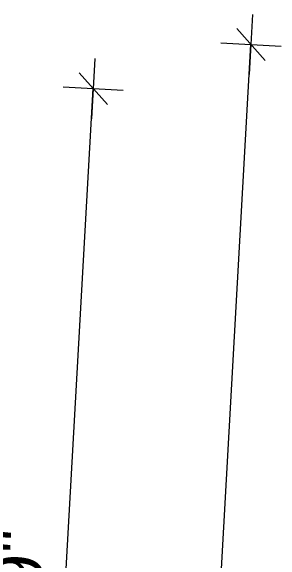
# Model space of a CAD drawing. Header units: inches. Extents: x -5587 to 4723, y -10407 to -7342.
# Drawn here: x 2207.7 to 2243.6, y -7600 to -7527 of the extents above; entities that cross this region are included whole.
import ezdxf

# ---------------------------------------------------------------- set-up
doc = ezdxf.new("R2010")
doc.units = ezdxf.units.IN
doc.header["$LTSCALE"] = 0.5
doc.header["$MEASUREMENT"] = 0
doc.header["$PDMODE"] = 66
doc.layers.add('DIM', color=180, linetype='Continuous', lineweight=5)
doc.styles.add('arial', font='arial.ttf')
doc.dimstyles.new('1 96', dxfattribs={"dimtxt": 6.5, "dimasz": 4, "dimexe": 0, "dimexo": 0, "dimgap": 3, "dimtad": 1, "dimdec": 0, "dimzin": 11, "dimdsep": 46, "dimlunit": 3, "dimtxsty": 'arial', "dimblk": 'oblique', "dimcen": 4, "dimse1": 1, "dimse2": 1, "dimclrd": 256, "dimclre": 256, "dimclrt": 256, "dimadec": 0, "dimazin": 0, "dimtfac": 1, "dimtdec": 0, "dimtix": 1, "dimtmove": 0, "dimatfit": 3, "dimldrblk": 'Arrow2', "dimfxl": 1, "dimtolj": 1, "dimtzin": 0, "dimlwd": -1, "dimlwe": 9, "dimarcsym": 0})

# ---------------------------------------------------------------- blocks, each defined once
blk = doc.blocks.new('oblique')
at = {"lineweight": 9}
for p, q in [((0, 1), (0, -1)), ((-0.5, -0.5), (0.5, 0.5)), ((1, 0), (-1, 0))]:
    blk.add_line(p, q, dxfattribs=at)
blk = doc.blocks.new('*D773')
at = {"layer": 'Defpoints', "color": 0, "transparency": 16777216}
for p in [(2153.946, -7533.626), (2218.636, -7537.271), (2146.001, -7674.604)]:
    blk.add_point(p, dxfattribs=at)
at = {"layer": 'DIM', "transparency": 16777216}
blk.add_line((2210.691, -7678.249), (2218.636, -7537.271), dxfattribs=at)
at = {"layer": 'DIM', "transparency": 16777216, "xscale": 4, "yscale": 4, "zscale": 4}
for p, rotation in [((2218.636, -7537.271), 86.77451339905117), ((2210.691, -7678.249), 266.7745133990512)]:
    blk.add_blockref('oblique', p, dxfattribs=dict(at, rotation=rotation))
at = {"layer": 'DIM', "transparency": 16777216, "insert": (2208.355, -7607.405), "char_height": 6.5, "attachment_point": 5, "rotation": 86.77451, "style": 'arial'}
blk.add_mtext('\\A1;11\'-9"', dxfattribs=at)
blk = doc.blocks.new('_Oblique')
at = {"color": 0, "linetype": 'ByBlock', "lineweight": -2}
blk.add_line((-0.5, -0.5), (0.5, 0.5), dxfattribs=at)
blk = doc.blocks.new('Arrow2')
for p, q in [((-4.103, 0.747), (-3.084, 0)), ((0, 0), (-4.103, 0.747)), ((-3.084, 0), (-4.103, -0.747)), ((-4.103, -0.747), (0, 0))]:
    blk.add_line(p, q)
blk.add_solid([(-4.103, 0.747), (0, 0), (-3.084, 0), (-4.103, -0.747)])
blk = doc.blocks.new('*D774')
at = {"layer": 'Defpoints', "color": 0, "transparency": 16777216}
for p in [(2160.659, -7526.965), (2239.583, -7531.412), (2136.882, -7948.888)]:
    blk.add_point(p, dxfattribs=at)
at = {"layer": 'DIM', "transparency": 16777216}
blk.add_line((2215.805, -7953.336), (2239.583, -7531.412), dxfattribs=at)
at = {"layer": 'DIM', "transparency": 16777216, "xscale": 4, "yscale": 4, "zscale": 4}
for p, rotation in [((2239.583, -7531.412), 86.77451339904515), ((2215.805, -7953.336), 266.7745133990452)]:
    blk.add_blockref('oblique', p, dxfattribs=dict(at, rotation=rotation))
at = {"layer": 'DIM', "transparency": 16777216, "insert": (2221.383, -7742.019), "char_height": 6.5, "attachment_point": 5, "rotation": 86.77451, "style": 'arial'}
blk.add_mtext('\\A1;35\'-3"', dxfattribs=at)

msp = doc.modelspace()

# ---------------------------------------------------------------- dimensions: what is measured, and where the dimension line sits
at = {"layer": 'DIM'}
dim = msp.add_aligned_dim(p1=(2136.882, -7948.888), p2=(2160.659, -7526.965), distance=-79.049, dimstyle='1 96', override={"dimtmove": 1}, dxfattribs=at)
dim.commit()
dim.dimension.update_dxf_attribs({"geometry": '*D774', "text_midpoint": (2221.383, -7742.019)})
dim = msp.add_linear_dim(base=(2218.636, -7537.271), p1=(2146.001, -7674.604), p2=(2153.946, -7533.626), angle=266.77451, dimstyle='1 96', override={"dimtmove": 1}, dxfattribs=at)
dim.commit()
dim.dimension.update_dxf_attribs({"geometry": '*D773', "text_midpoint": (2208.355, -7607.405)})

doc.saveas('drawing.dxf')
